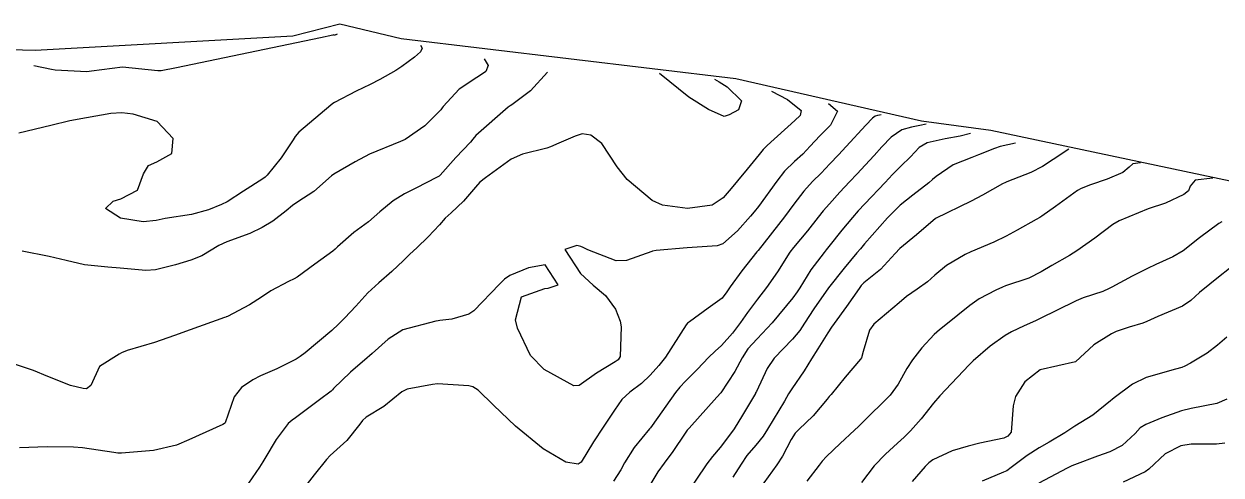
# Model space of a CAD drawing. Header units: metres. Extents: x 298520 to 308411, y 7433745 to 7450750.
# Drawn here: x 299700.8 to 299768.4, y 7449762.1 to 7449787.6 of the extents above; entities that cross this region are included whole.
import ezdxf

# ---------------------------------------------------------------- set-up
doc = ezdxf.new("R2010")
doc.units = ezdxf.units.M
doc.header["$LTSCALE"] = 10
for name, color, linetype in [('Area', 45, 'Continuous'), ('Curvas de Nivel 1m', 11, 'Continuous'), ('Curvas de Nivel 5m', 15, 'Continuous')]:
    doc.layers.add(name, color=color, linetype=linetype)

msp = doc.modelspace()

# ---------------------------------------------------------------- linework, layer by layer
at = {"layer": 'Area'}
msp.add_polyline3d([(299650.845, 7449784.69, 774.906), (299665.46, 7449784.671, 773.834), (299667.012, 7449784.986, 775.082), (299672.835, 7449785.612, 778.365), (299678.837, 7449785.83, 776.497), (299682.007, 7449785.84, 776.606), (299690.001, 7449786.393, 777.926), (299696.479, 7449786.269, 778.228), (299701.45, 7449786.123, 778.477), (299716.008, 7449786.932, 778.302), (299718.65, 7449787.612, 778.038), (299722.11, 7449786.784, 777.553), (299741.012, 7449784.526, 776.953), (299751.485, 7449782.149, 770.673), (299755.402, 7449781.623, 769.093), (299774.06, 7449777.662, 764.754)], dxfattribs=at)
at = {"layer": 'Curvas de Nivel 1m', "flags": 128}
for points, elevation in [([(299718.493, 7449787.03), (299718.429, 7449787.003), (299718.403, 7449786.99), (299718.338, 7449786.967), (299718.317, 7449786.989), (299718.262, 7449786.985), (299717.561, 7449786.83), (299709.434, 7449785.139), (299708.561, 7449784.967), (299708.38, 7449784.958), (299706.383, 7449785.17), (299704.638, 7449784.938), (299704.378, 7449784.904), (299702.586, 7449785.011), (299702.38, 7449785.042), (299701.383, 7449785.24)], 779), ([(299723.203, 7449786.42), (299723.291, 7449786.25), (299723.204, 7449786.04), (299722.868, 7449785.74), (299722.156, 7449785.212), (299721.818, 7449784.988), (299720.911, 7449784.466), (299720.371, 7449784.194), (299719.574, 7449783.808), (299718.355, 7449783.182), (299718.261, 7449783.125), (299718.137, 7449783.033), (299716.337, 7449781.504), (299716.135, 7449781.262), (299716.015, 7449781.063), (299715.34, 7449780.053), (299714.557, 7449779.078), (299714.432, 7449778.958), (299714.31, 7449778.872), (299713.217, 7449778.173), (299712.29, 7449777.576), (299711.976, 7449777.417), (299711.24, 7449777.116), (299710.28, 7449776.858), (299708.801, 7449776.622), (299708.277, 7449776.519), (299707.548, 7449776.434), (299706.278, 7449776.638), (299705.427, 7449777.189), (299705.859, 7449777.614), (299706.291, 7449777.745), (299707.233, 7449778.226), (299707.569, 7449779.157), (299707.853, 7449779.619), (299708.32, 7449779.825), (299709.166, 7449780.301), (299709.252, 7449781.141), (299708.342, 7449782.106), (299706.991, 7449782.519), (299706.347, 7449782.588), (299705.719, 7449782.552), (299704.344, 7449782.313), (299703.409, 7449782.142), (299702.34, 7449781.879), (299700.525, 7449781.437)], 778), ([(299726.793, 7449785.65), (299727.02, 7449785.269), (299726.899, 7449784.932), (299726.6, 7449784.716), (299726.378, 7449784.592), (299725.394, 7449783.923), (299724.477, 7449782.959), (299724.428, 7449782.883), (299724.351, 7449782.769), (299723.456, 7449781.855), (299722.334, 7449781.095), (299722.086, 7449780.984), (299720.325, 7449780.262), (299719.514, 7449779.825), (299718.314, 7449779.128), (299718.187, 7449779.032), (299717.187, 7449778.159), (299716.291, 7449777.578), (299715.983, 7449777.368), (299715.615, 7449777.067), (299714.868, 7449776.483), (299714.273, 7449776.128), (299713.569, 7449775.788), (299712.265, 7449775.302), (299711.831, 7449775.106), (299710.859, 7449774.516), (299710.25, 7449774.278), (299709.368, 7449774.017), (299708.242, 7449773.734), (299707.705, 7449773.694), (299706.243, 7449773.821), (299705.548, 7449773.882), (299704.245, 7449774.017), (299703.199, 7449774.26), (299702.252, 7449774.487), (299700.712, 7449774.788)], 777), ([(299730.383, 7449784.89), (299729.425, 7449783.842), (299728.355, 7449783.048), (299728.269, 7449782.996), (299728.151, 7449782.913), (299726.337, 7449781.309), (299726.168, 7449781.108), (299726.034, 7449780.943), (299725.206, 7449780.07), (299724.314, 7449779.068), (299724.258, 7449779.016), (299724.152, 7449778.962), (299722.934, 7449778.343), (299722.298, 7449778.014), (299721.655, 7449777.627), (299720.918, 7449777), (299720.277, 7449776.449), (299719.451, 7449775.838), (299718.516, 7449775.027), (299718.389, 7449774.9), (299718.259, 7449774.79), (299717.24, 7449774.054), (299716.237, 7449773.314), (299716.079, 7449773.218), (299715.747, 7449773.065), (299714.754, 7449772.548), (299714.224, 7449772.196), (299713.56, 7449771.746), (299712.308, 7449771.099), (299712.242, 7449771.071), (299712.212, 7449771.058), (299712.144, 7449771.033), (299710.205, 7449770.342), (299709.318, 7449770.022), (299708.198, 7449769.635), (299706.651, 7449769.173), (299706.328, 7449769.041), (299706.19, 7449768.972), (299705.091, 7449768.279), (299704.605, 7449767.196), (299704.343, 7449767.016), (299704.161, 7449767.026), (299703.456, 7449767.207), (299702.17, 7449767.7), (299701.354, 7449768.053), (299700.181, 7449768.452)], 776), ([(299739.803, 7449784.49), (299740.069, 7449784.348), (299740.511, 7449784.052), (299741.321, 7449783.28), (299741.163, 7449782.762), (299740.629, 7449782.488), (299740.349, 7449782.391), (299739.457, 7449782.779), (299738.363, 7449783.483), (299736.693, 7449784.82)], 776), ([(299746.233, 7449783.12), (299746.742, 7449782.694), (299746.345, 7449781.889), (299745.745, 7449781.3), (299745.199, 7449780.711), (299744.783, 7449780.258), (299744.32, 7449779.838), (299743.747, 7449779.293), (299743.315, 7449778.735), (299742.289, 7449777.312), (299742.038, 7449777), (299741.837, 7449776.754), (299741.103, 7449775.933), (299740.267, 7449775.204), (299739.951, 7449775.089), (299738.265, 7449774.979), (299736.515, 7449774.816), (299736.299, 7449774.782), (299736.262, 7449774.767), (299734.826, 7449774.263), (299734.254, 7449774.238), (299732.645, 7449774.864), (299732.385, 7449774.989), (299732.265, 7449775.045), (299732.037, 7449775.1), (299731.353, 7449774.879), (299732.243, 7449773.529), (299732.949, 7449772.859), (299733.653, 7449772.274), (299734.22, 7449771.516), (299734.473, 7449770.837), (299734.525, 7449770.521), (299734.483, 7449768.837), (299734.369, 7449768.659), (299734.188, 7449768.541), (299733.135, 7449767.899), (299732.168, 7449767.193), (299731.859, 7449767.182), (299730.181, 7449768.111), (299729.413, 7449768.898), (299728.676, 7449770.437), (299728.573, 7449770.906), (299728.915, 7449772.214), (299730.231, 7449772.676), (299730.419, 7449772.7), (299730.974, 7449772.883), (299730.25, 7449774.013), (299729.311, 7449773.835), (299728.24, 7449773.405), (299727.951, 7449773.201), (299727.67, 7449772.918), (299726.218, 7449771.414), (299725.94, 7449771.219), (299724.98, 7449770.952), (299724.306, 7449770.865), (299724.212, 7449770.848), (299724.077, 7449770.828), (299722.206, 7449770.343), (299721.376, 7449769.824), (299720.484, 7449769.007), (299720.329, 7449768.871), (299720.189, 7449768.758), (299719.252, 7449767.945), (299718.293, 7449767.029), (299718.231, 7449766.96), (299718.162, 7449766.89), (299717.507, 7449766.39), (299716.146, 7449765.384), (299715.955, 7449765.252), (299715.74, 7449765.064), (299715.054, 7449764.151), (299714.416, 7449763.077), (299714.308, 7449762.89), (299714.115, 7449762.583), (299713.5, 7449761.688)], 774), ([(299749.213, 7449782.49), (299749.125, 7449782.468), (299749.003, 7449782.445), (299748.868, 7449782.406), (299748.715, 7449782.301), (299748.345, 7449781.895), (299747.235, 7449780.691), (299746.799, 7449780.222), (299746.318, 7449779.708), (299745.824, 7449779.191), (299745.339, 7449778.71), (299744.842, 7449778.17), (299744.29, 7449777.446), (299743.757, 7449776.728), (299742.264, 7449774.82), (299742.229, 7449774.785), (299742.201, 7449774.751), (299741.337, 7449773.668), (299740.679, 7449772.766), (299740.502, 7449772.496), (299740.227, 7449772.138), (299739.439, 7449771.56), (299738.387, 7449770.788), (299738.287, 7449770.714), (299738.211, 7449770.633), (299737.03, 7449768.807), (299736.664, 7449768.334), (299736.177, 7449767.778), (299735.679, 7449767.316), (299735.021, 7449766.831), (299734.578, 7449766.417), (299734.153, 7449765.816), (299733.514, 7449764.849), (299732.969, 7449764.019), (299732.276, 7449762.868), (299732.112, 7449762.767), (299731.41, 7449762.877), (299730.124, 7449763.633), (299728.574, 7449764.906), (299728.147, 7449765.306), (299727.332, 7449766.1), (299726.459, 7449766.936), (299726.166, 7449767.122), (299725.935, 7449767.173), (299724.168, 7449767.287), (299723.878, 7449767.253), (299722.46, 7449766.986), (299722.161, 7449766.84), (299721.143, 7449766.011), (299720.147, 7449765.408), (299719.937, 7449765.22), (299719.787, 7449765.014), (299719.049, 7449764.101), (299718.116, 7449763.244), (299717.902, 7449763.033), (299717.212, 7449762.152), (299716.337, 7449761.056)], 773), ([(299751.743, 7449781.95), (299751.399, 7449781.872), (299750.916, 7449781.783), (299750.377, 7449781.633), (299749.774, 7449781.221), (299749.258, 7449780.666), (299748.816, 7449780.182), (299748.317, 7449779.639), (299747.85, 7449779.145), (299747.422, 7449778.689), (299746.881, 7449778.111), (299746.291, 7449777.463), (299745.933, 7449777.057), (299745.653, 7449776.706), (299745.048, 7449775.94), (299744.266, 7449774.995), (299744.064, 7449774.723), (299743.358, 7449773.621), (299742.744, 7449772.742), (299742.226, 7449772.076), (299741.657, 7449771.317), (299741.276, 7449770.759), (299740.819, 7449770.151), (299740.2, 7449769.468), (299739.836, 7449769.135), (299739.472, 7449768.777), (299738.852, 7449768.114), (299738.173, 7449767.455), (299737.848, 7449767.114), (299737.596, 7449766.798), (299736.277, 7449764.951), (299736.189, 7449764.82), (299736.168, 7449764.794), (299736.142, 7449764.759), (299735.261, 7449763.694), (299734.717, 7449762.834), (299734.506, 7449762.439), (299734.103, 7449761.802)], 772), ([(299754.263, 7449781.42), (299753.666, 7449781.278), (299752.826, 7449781.122), (299751.809, 7449780.898), (299751.353, 7449780.64), (299750.863, 7449780.106), (299750.317, 7449779.583), (299749.849, 7449779.118), (299749.429, 7449778.663), (299748.291, 7449777.456), (299747.915, 7449777.056), (299747.588, 7449776.687), (299746.993, 7449775.976), (299746.266, 7449775.048), (299746.113, 7449774.853), (299745.987, 7449774.703), (299745.233, 7449773.725), (299744.612, 7449772.716), (299744.468, 7449772.48), (299744.227, 7449772.151), (299743.052, 7449770.737), (299742.204, 7449769.835), (299741.691, 7449769.262), (299741.358, 7449768.758), (299740.951, 7449767.993), (299740.163, 7449766.795), (299739.938, 7449766.551), (299738.37, 7449764.797), (299738.264, 7449764.675), (299738.139, 7449764.506), (299737.453, 7449763.477), (299736.952, 7449762.812), (299736.604, 7449762.319), (299736.1, 7449761.486)], 771), ([(299759.803, 7449780.54), (299758.922, 7449779.953), (299758.318, 7449779.563), (299757.654, 7449779.225), (299756.305, 7449778.692), (299756.227, 7449778.658), (299756.056, 7449778.582), (299754.937, 7449777.954), (299754.293, 7449777.603), (299752.283, 7449776.63), (299751.207, 7449775.708), (299750.266, 7449774.927), (299750.006, 7449774.654), (299749.171, 7449773.745), (299748.238, 7449772.988), (299748.08, 7449772.837), (299747.962, 7449772.683), (299747.251, 7449771.662), (299746.55, 7449770.697), (299746.411, 7449770.496), (299746.205, 7449770.173), (299745.63, 7449769.267), (299745.282, 7449768.709), (299744.865, 7449768.031), (299744.167, 7449767.007), (299744.051, 7449766.836), (299743.987, 7449766.723), (299743.758, 7449766.325), (299742.797, 7449764.74), (299742.541, 7449764.34), (299742.129, 7449763.836), (299741.632, 7449763.244), (299741.308, 7449762.758), (299740.843, 7449762.026)], 769), ([(299763.843, 7449779.78), (299763.418, 7449779.721), (299763.218, 7449779.53), (299762.861, 7449779.225), (299761.975, 7449778.846), (299761.022, 7449778.523), (299760.502, 7449778.327), (299760.3, 7449778.211), (299759.043, 7449777.302), (299758.285, 7449776.752), (299758.167, 7449776.678), (299757.959, 7449776.563), (299756.886, 7449775.964), (299756.274, 7449775.64), (299755.563, 7449775.295), (299754.264, 7449774.744), (299753.954, 7449774.605), (299752.902, 7449773.972), (299752.245, 7449773.421), (299751.826, 7449773.048), (299751.239, 7449772.64), (299750.65, 7449772.224), (299750.225, 7449771.876), (299748.799, 7449770.671), (299748.553, 7449770.329), (299748.19, 7449769.129), (299748.093, 7449768.772), (299748.043, 7449768.681), (299747.187, 7449767.676), (299746.393, 7449766.698), (299746.281, 7449766.579), (299746.16, 7449766.436), (299745.374, 7449765.485), (299744.563, 7449764.716), (299744.353, 7449764.504), (299744.134, 7449764.146), (299743.637, 7449763.21), (299743.318, 7449762.732), (299742.096, 7449761.023)], 768), ([(299767.933, 7449778.91), (299766.933, 7449778.799), (299766.658, 7449778.456), (299766.562, 7449778.196), (299766.298, 7449777.981), (299765.262, 7449777.501), (299764.29, 7449777.168), (299762.642, 7449776.505), (299762.281, 7449776.291), (299761.27, 7449775.523), (299760.266, 7449774.802), (299759.836, 7449774.536), (299758.839, 7449773.966), (299758.249, 7449773.609), (299757.542, 7449773.268), (299756.237, 7449772.82), (299756.061, 7449772.756), (299755.685, 7449772.585), (299754.738, 7449772.085), (299754.224, 7449771.716), (299752.865, 7449770.62), (299752.498, 7449770.336), (299752.205, 7449770.084), (299751.5, 7449769.331), (299750.975, 7449768.642), (299750.669, 7449768.154), (299750.169, 7449767.276), (299749.716, 7449766.657), (299748.147, 7449765.097), (299747.933, 7449764.894), (299747.715, 7449764.684), (299746.904, 7449763.92), (299746.12, 7449763.188), (299745.882, 7449762.937), (299745.705, 7449762.704), (299745.016, 7449761.799)], 767), ([(299768.446, 7449776.438), (299768.282, 7449776.346), (299767.186, 7449775.539), (299766.266, 7449774.812), (299765.68, 7449774.469), (299764.709, 7449774.031), (299764.253, 7449773.805), (299763.376, 7449773.369), (299762.237, 7449772.754), (299762.078, 7449772.669), (299761.717, 7449772.515), (299760.609, 7449772.146), (299760.228, 7449771.989), (299759.111, 7449771.436), (299758.217, 7449770.993), (299757.919, 7449770.86), (299757.276, 7449770.569), (299756.56, 7449770.224), (299756.205, 7449770.023), (299755.36, 7449769.424), (299754.414, 7449768.598), (299754.298, 7449768.482), (299754.181, 7449768.366), (299752.515, 7449766.625), (299752.159, 7449766.207), (299751.46, 7449765.327), (299750.862, 7449764.643), (299750.504, 7449764.28), (299750.132, 7449763.943), (299749.449, 7449763.334), (299748.822, 7449762.669), (299748.103, 7449761.718)], 766), ([(299768.716, 7449769.922), (299768.198, 7449769.473), (299767.61, 7449769.027), (299766.681, 7449768.455), (299766.354, 7449768.286), (299766.181, 7449768.221), (299765.833, 7449768.119), (299764.174, 7449767.648), (299763.394, 7449767.274), (299762.364, 7449766.508), (299762.255, 7449766.416), (299762.161, 7449766.331), (299761.151, 7449765.522), (299760.147, 7449764.904), (299759.581, 7449764.538), (299758.692, 7449763.994), (299758.13, 7449763.683), (299757.445, 7449763.245), (299756.549, 7449762.576), (299756.297, 7449762.392), (299756.11, 7449762.303), (299754.904, 7449761.793)], 764), ([(299768.728, 7449766.432), (299768.16, 7449766.177), (299766.715, 7449765.896), (299766.156, 7449765.771), (299765.048, 7449765.373), (299764.148, 7449765), (299763.836, 7449764.804), (299763.545, 7449764.496), (299762.819, 7449763.817), (299762.127, 7449763.454), (299761.427, 7449763.213), (299760.116, 7449762.727), (299759.979, 7449762.668), (299759.704, 7449762.536), (299758.104, 7449761.691)], 763), ([(299768.616, 7449763.953), (299768.135, 7449763.888), (299766.706, 7449763.882), (299766.133, 7449763.798), (299765.251, 7449763.348), (299764.329, 7449762.487), (299764.111, 7449762.321), (299762.869, 7449761.739)], 762)]:
    msp.add_lwpolyline(points, dxfattribs=dict(at, elevation=elevation))
at = {"layer": 'Curvas de Nivel 5m', "flags": 128}
for points, elevation in [([(299743.013, 7449783.81), (299743.919, 7449783.338), (299744.689, 7449782.717), (299744.632, 7449782.435), (299744.347, 7449782.16), (299742.777, 7449780.743), (299742.559, 7449780.517), (299742.325, 7449780.233), (299741.653, 7449779.416), (299741.092, 7449778.762), (299740.736, 7449778.328), (299740.293, 7449777.791), (299739.677, 7449777.389), (299738.287, 7449777.195), (299736.867, 7449777.389), (299736.291, 7449777.653), (299734.866, 7449778.834), (299734.313, 7449779.536), (299733.44, 7449780.853), (299732.815, 7449781.34), (299732.338, 7449781.404), (299731.929, 7449781.282), (299731.02, 7449780.883), (299730.55, 7449780.667), (299730.33, 7449780.595), (299728.973, 7449780.257), (299728.324, 7449779.971), (299726.878, 7449778.932), (299726.558, 7449778.688), (299726.305, 7449778.402), (299725.641, 7449777.598), (299724.938, 7449776.953), (299724.595, 7449776.642), (299724.276, 7449776.273), (299723.64, 7449775.596), (299722.996, 7449774.973), (299722.612, 7449774.622), (299722.252, 7449774.266), (299721.595, 7449773.638), (299720.856, 7449773.001), (299720.227, 7449772.427), (299719.554, 7449771.683), (299718.942, 7449771.023), (299718.575, 7449770.66), (299718.206, 7449770.312), (299716.692, 7449769.053), (299716.413, 7449768.833), (299716.187, 7449768.68), (299715.101, 7449768.149), (299714.173, 7449767.738), (299713.742, 7449767.512), (299713.108, 7449767.091), (299712.682, 7449766.57), (299712.171, 7449765.1), (299712.163, 7449765.08), (299712.143, 7449765.06), (299712.045, 7449765.005), (299710.133, 7449764.126), (299709.437, 7449763.83), (299708.127, 7449763.538), (299706.323, 7449763.375), (299706.125, 7449763.381), (299705.894, 7449763.413), (299704.128, 7449763.686), (299703.609, 7449763.725), (299702.128, 7449763.742), (299700.565, 7449763.681)], 775), ([(299756.793, 7449780.89), (299755.938, 7449780.684), (299755.611, 7449780.587), (299754.705, 7449780.219), (299754.325, 7449780.076), (299753.276, 7449779.658), (299752.309, 7449779.006), (299752.117, 7449778.821), (299751.907, 7449778.634), (299750.997, 7449777.942), (299750.29, 7449777.381), (299749.56, 7449776.661), (299748.268, 7449775.192), (299748.036, 7449774.911), (299747.843, 7449774.684), (299747.117, 7449773.824), (299746.233, 7449772.723), (299745.408, 7449771.521), (299744.878, 7449770.713), (299744.614, 7449770.309), (299744.204, 7449769.819), (299743.176, 7449768.735), (299742.767, 7449768.159), (299742.165, 7449766.871), (299742.125, 7449766.789), (299742.11, 7449766.751), (299741.387, 7449765.521), (299740.909, 7449764.762), (299740.588, 7449764.314), (299740.127, 7449763.706), (299739.696, 7449763.2), (299739.372, 7449762.781), (299738.094, 7449760.875)], 770), ([(299768.884, 7449773.8), (299768.246, 7449773.313), (299767.765, 7449772.919), (299767.187, 7449772.45), (299766.685, 7449771.999), (299766.225, 7449771.671), (299764.835, 7449771.097), (299764.216, 7449770.823), (299763.978, 7449770.729), (299763.22, 7449770.5), (299762.475, 7449770.241), (299762.207, 7449770.121), (299761.215, 7449769.502), (299760.183, 7449768.53), (299758.178, 7449768.085), (299757.323, 7449767.416), (299756.793, 7449766.574), (299756.672, 7449766.06), (299756.545, 7449764.576), (299756.369, 7449764.348), (299756.138, 7449764.237), (299754.788, 7449763.938), (299754.131, 7449763.784), (299753.228, 7449763.512), (299752.119, 7449763.011), (299751.903, 7449762.845), (299751.701, 7449762.634), (299750.956, 7449761.79)], 765)]:
    msp.add_lwpolyline(points, dxfattribs=dict(at, elevation=elevation))

doc.saveas('drawing.dxf')
